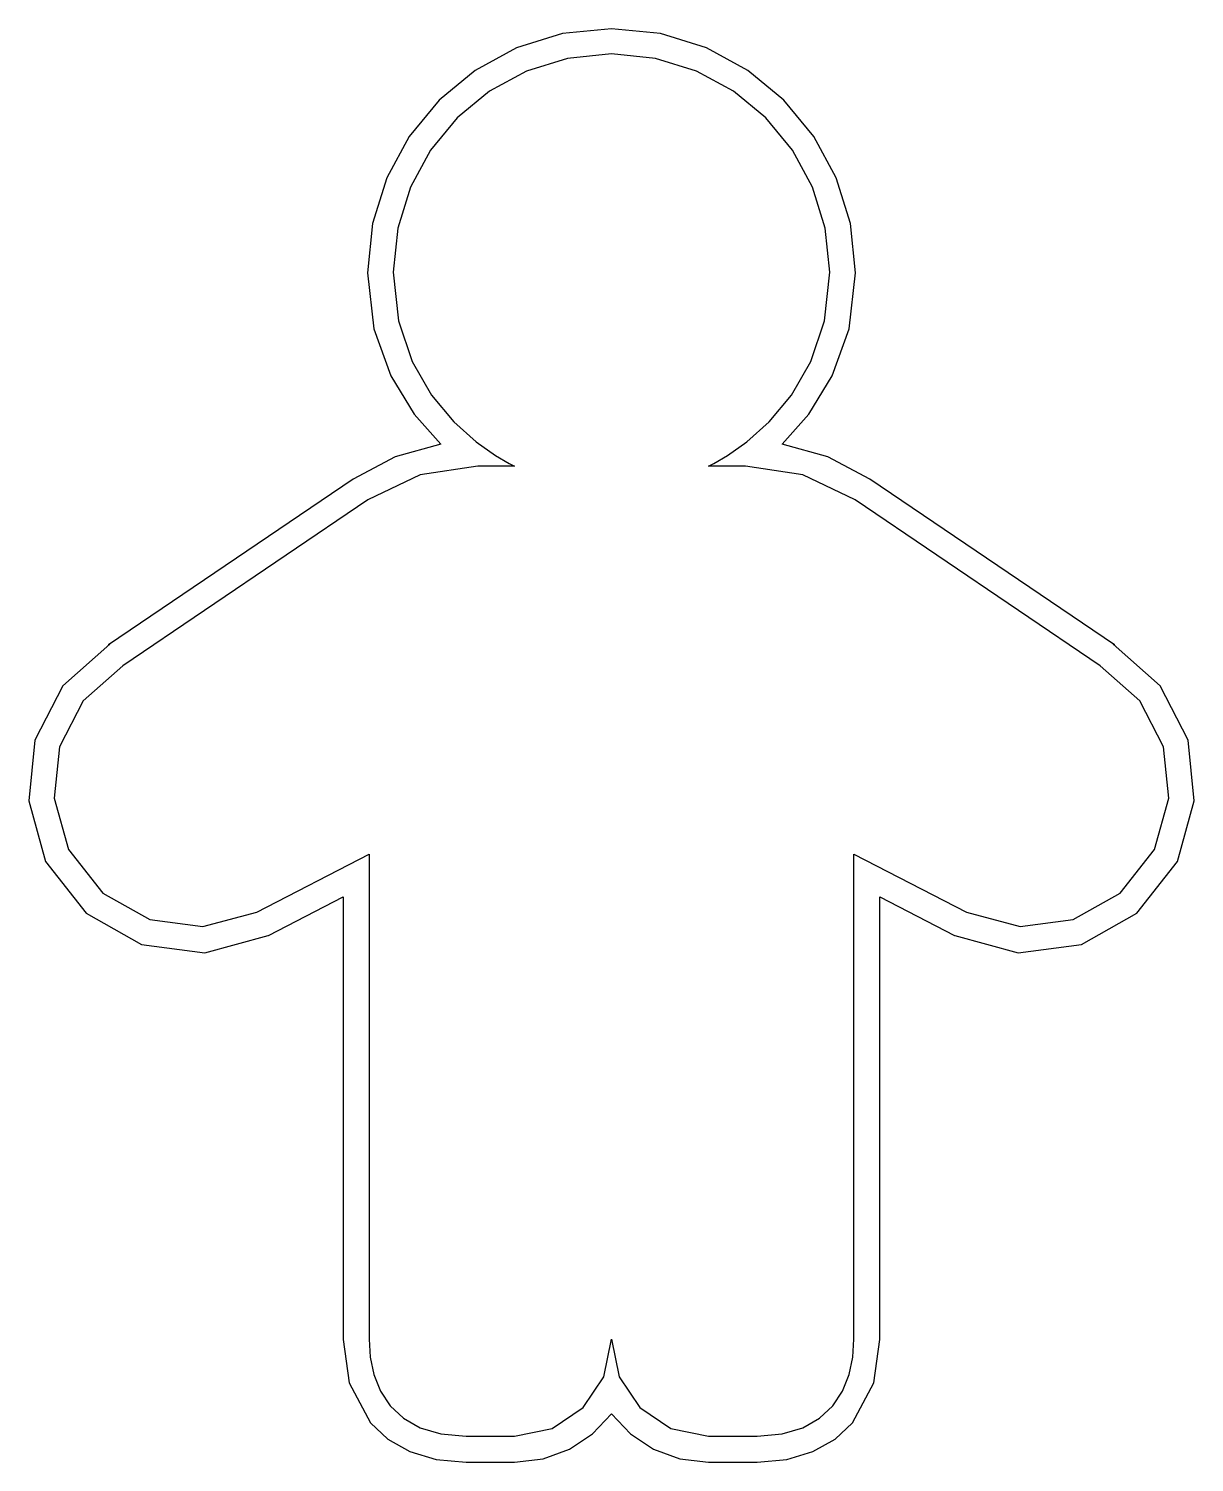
# Model space of a CAD drawing. Extents: x 0 to 50.1, y 0 to 61.6.
import ezdxf

# ---------------------------------------------------------------- set-up
doc = ezdxf.new("R2010")
doc.units = 0
doc.layers.get('0').update_dxf_attribs({"linetype": 'CONTINUOUS'})

msp = doc.modelspace()

# ---------------------------------------------------------------- linework, layer by layer
at = {"color": 0}
for p, q in [((25.0817, 61.6133), (22.9719, 61.4013)), ((27.1901, 61.4013), (25.0817, 61.6133)), ((22.9719, 61.4013), (21.0054, 60.7882)), ((29.1565, 60.7882), (27.1901, 61.4013)), ((21.0054, 60.7882), (19.2236, 59.8205)), ((30.937, 59.8205), (29.1565, 60.7882)), ((19.2236, 59.8205), (17.672, 58.5392)), ((32.49, 58.5392), (30.937, 59.8205)), ((17.672, 58.5392), (16.389, 56.986)), ((33.7716, 56.986), (32.49, 58.5392)), ((16.389, 56.986), (15.4216, 55.2055)), ((34.739, 55.2055), (33.7716, 56.986)), ((15.4216, 55.2055), (14.8084, 53.2391)), ((35.3522, 53.2391), (34.739, 55.2055)), ((14.8084, 53.2391), (14.5962, 51.1295)), ((35.5656, 51.1295), (35.3522, 53.2391)), ((14.5962, 51.1295), (14.8718, 48.7123)), ((35.2887, 48.7123), (35.5656, 51.1295)), ((14.8718, 48.7123), (15.5952, 46.6933)), ((34.5667, 46.6933), (35.2887, 48.7123)), ((15.5952, 46.6933), (16.6054, 45.0508)), ((33.5552, 45.0508), (34.5667, 46.6933)), ((16.6054, 45.0508), (17.7478, 43.761)), ((32.4142, 43.761), (33.5552, 45.0508)), ((17.7478, 43.761), (15.7896, 43.2167)), ((34.371, 43.2167), (32.4142, 43.761)), ((15.7896, 43.2167), (13.9857, 42.2631)), ((36.1763, 42.2631), (34.371, 43.2167)), ((13.9857, 42.2631), (3.46715, 35.1331)), ((46.6947, 35.1331), (36.1763, 42.2631)), ((3.5264, 35.1703), (1.49931, 33.383)), ((3.46715, 35.1331), (3.5264, 35.1703)), ((48.6615, 33.383), (46.6355, 35.1703)), ((46.6355, 35.1703), (46.6947, 35.1331)), ((1.49931, 33.383), (0.308681, 31.0472)), ((49.8521, 31.0472), (48.6615, 33.383)), ((0.308681, 31.0472), (0.037207, 28.4386)), ((50.1234, 28.4386), (49.8521, 31.0472)), ((0.037207, 28.4386), (0.764812, 25.8355)), ((49.397, 25.8355), (50.1234, 28.4386)), ((0.764812, 25.8355), (2.50527, 23.6086)), ((47.6553, 23.6086), (49.397, 25.8355)), ((10.3436, 22.6522), (13.5544, 24.3072)), ((13.5544, 24.3072), (13.5544, 5.28891)), ((36.6077, 5.28891), (36.6077, 24.3072)), ((36.6077, 24.3072), (39.8184, 22.6522)), ((2.50527, 23.6086), (4.88929, 22.2663)), ((45.2713, 22.2663), (47.6553, 23.6086)), ((4.88929, 22.2663), (7.60127, 21.9108)), ((7.60127, 21.9108), (10.3312, 22.6467)), ((10.3312, 22.6467), (10.3436, 22.6522)), ((39.8184, 22.6522), (39.8293, 22.6467)), ((39.8293, 22.6467), (42.5581, 21.9108)), ((42.5581, 21.9108), (45.2713, 22.2663)), ((13.5544, 5.28891), (13.8121, 3.43407)), ((36.3485, 3.43407), (36.6077, 5.28891)), ((13.8121, 3.43407), (14.723, 1.71428)), ((35.439, 1.71428), (36.3485, 3.43407)), ((24.2604, 1.24299), (25.0817, 2.09737)), ((25.0817, 2.09737), (25.9002, 1.24299)), ((14.723, 1.71428), (15.4754, 1.0101)), ((23.2709, 0.585668), (24.2604, 1.24299)), ((25.9002, 1.24299), (26.8897, 0.585668)), ((34.6852, 1.0101), (35.439, 1.71428)), ((15.4754, 1.0101), (16.4221, 0.474045)), ((33.7371, 0.474045), (34.6852, 1.0101)), ((16.4221, 0.474045), (17.5466, 0.135048)), ((17.5466, 0.135048), (18.8295, 0.015158)), ((18.8295, 0.015158), (20.9145, 0.015158)), ((20.9145, 0.015158), (22.1451, 0.163987)), ((22.1451, 0.163987), (23.2709, 0.585668)), ((26.8897, 0.585668), (28.0155, 0.163987)), ((28.0155, 0.163987), (29.2489, 0.015158)), ((29.2489, 0.015158), (31.3325, 0.015158)), ((31.3325, 0.015158), (32.614, 0.135048)), ((32.614, 0.135048), (33.7371, 0.474045))]:
    msp.add_line(p, q, dxfattribs=at)
at = {"color": 1}
for p, q in [((25.0817, 60.5261), (23.191, 60.3359)), ((26.971, 60.3359), (25.0817, 60.5261)), ((21.4313, 59.7902), (19.8382, 58.9262)), ((23.191, 60.3359), (21.4313, 59.7902)), ((28.7307, 59.7902), (26.971, 60.3359)), ((30.3237, 58.9262), (28.7307, 59.7902)), ((19.8382, 58.9262), (18.4506, 57.7811)), ((31.7114, 57.7811), (30.3237, 58.9262)), ((18.4506, 57.7811), (17.3054, 56.3933)), ((32.8566, 56.3933), (31.7114, 57.7811)), ((17.3054, 56.3933), (16.44, 54.8005)), ((33.7206, 54.8005), (32.8566, 56.3933)), ((16.44, 54.8005), (15.8943, 53.0408)), ((34.2663, 53.0408), (33.7206, 54.8005)), ((15.8943, 53.0408), (15.7041, 51.15)), ((34.4579, 51.15), (34.2663, 53.0408)), ((15.7041, 51.15), (15.9274, 49.0636)), ((34.2332, 49.0636), (34.4579, 51.15)), ((15.9274, 49.0636), (16.5172, 47.3068)), ((33.6434, 47.3068), (34.2332, 49.0636)), ((16.5172, 47.3068), (17.3523, 45.8668)), ((32.8083, 45.8668), (33.6434, 47.3068)), ((17.3523, 45.8668), (18.3086, 44.7241)), ((31.8534, 44.7241), (32.8083, 45.8668)), ((18.3086, 44.7241), (19.265, 43.8658)), ((30.897, 43.8658), (31.8534, 44.7241)), ((19.265, 43.8658), (20.1001, 43.2717)), ((30.0619, 43.2717), (30.897, 43.8658)), ((20.1001, 43.2717), (20.6899, 42.9274)), ((29.4721, 42.9274), (30.0619, 43.2717)), ((19.3298, 42.8156), (16.8603, 42.4462)), ((20.9145, 42.8156), (19.3298, 42.8156)), ((20.6899, 42.9274), (20.9145, 42.8156)), ((29.2489, 42.8156), (29.4721, 42.9274)), ((30.8322, 42.8156), (29.2489, 42.8156)), ((33.3017, 42.4462), (30.8322, 42.8156)), ((16.8603, 42.4462), (14.6086, 41.3674)), ((35.5533, 41.3674), (33.3017, 42.4462)), ((14.6086, 41.3674), (4.09003, 34.2374)), ((46.0735, 34.2374), (35.5533, 41.3674)), ((4.09003, 34.2374), (2.37436, 32.727)), ((47.7876, 32.727), (46.0735, 34.2374)), ((2.37436, 32.727), (1.36839, 30.7564)), ((48.7938, 30.7564), (47.7876, 32.727)), ((1.36839, 30.7564), (1.13826, 28.5543)), ((49.0224, 28.5543), (48.7938, 30.7564)), ((1.13826, 28.5543), (1.75562, 26.3522)), ((48.4064, 26.3522), (49.0224, 28.5543)), ((1.75562, 26.3522), (3.22737, 24.4685)), ((9.83643, 23.6595), (14.6623, 26.1469)), ((14.6623, 26.1469), (14.6623, 5.31234)), ((35.4997, 5.31234), (35.4997, 26.1469)), ((35.4997, 26.1469), (40.3271, 23.6595)), ((46.9346, 24.4685), (48.4064, 26.3522)), ((3.22737, 24.4685), (5.23794, 23.3343)), ((44.9241, 23.3343), (46.9346, 24.4685)), ((7.52683, 23.0353), (9.83643, 23.6595)), ((40.3271, 23.6595), (42.6339, 23.0353)), ((5.23794, 23.3343), (7.52683, 23.0353)), ((42.6339, 23.0353), (44.9241, 23.3343)), ((14.6623, 5.31234), (14.7119, 4.53513)), ((24.7537, 3.69037), (25.0817, 5.31234)), ((25.0817, 5.31234), (25.4083, 3.69037)), ((35.4485, 4.53513), (35.4997, 5.31234)), ((14.7119, 4.53513), (14.8732, 3.78273)), ((35.2873, 3.78273), (35.4485, 4.53513)), ((14.8732, 3.78273), (15.1557, 3.07854)), ((35.0049, 3.07854), (35.2873, 3.78273)), ((23.8607, 2.36472), (24.7537, 3.69037)), ((25.4083, 3.69037), (26.3012, 2.36472)), ((15.1557, 3.07854), (15.5732, 2.4474)), ((34.5874, 2.4474), (35.0049, 3.07854)), ((15.5732, 2.4474), (16.1368, 1.91409)), ((16.1368, 1.91409), (16.8589, 1.50344)), ((22.5364, 1.47175), (23.8607, 2.36472)), ((26.3012, 2.36472), (27.6255, 1.47175)), ((33.3017, 1.50344), (34.0238, 1.91409)), ((34.0238, 1.91409), (34.5874, 2.4474)), ((16.8589, 1.50344), (17.7519, 1.23748)), ((17.7519, 1.23748), (18.8295, 1.14377)), ((20.9145, 1.14377), (22.5364, 1.47175)), ((27.6255, 1.47175), (29.2489, 1.14377)), ((31.3325, 1.14377), (32.4087, 1.23748)), ((32.4087, 1.23748), (33.3017, 1.50344)), ((18.8295, 1.14377), (20.9145, 1.14377)), ((29.2489, 1.14377), (31.3325, 1.14377))]:
    msp.add_line(p, q, dxfattribs=at)

doc.saveas('drawing.dxf')
